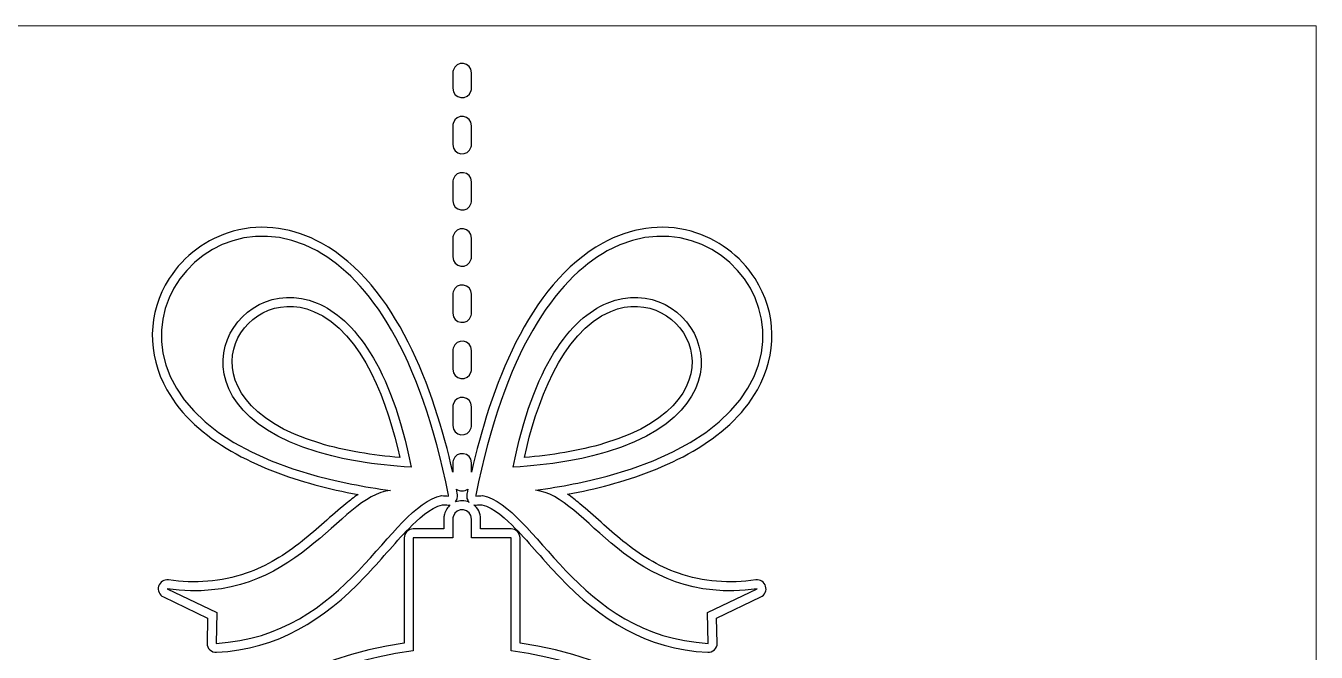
# Model space of a CAD drawing. Header units: millimetres. Extents: x 4995 to 6115, y 1462 to 2377.
# Drawn here: x 5976.3 to 6115.3, y 2180.4 to 2247.9 of the extents above; entities that cross this region are included whole.
import ezdxf

# ---------------------------------------------------------------- set-up
doc = ezdxf.new("R2010")
doc.units = ezdxf.units.MM
doc.header["$MEASUREMENT"] = 0
doc.layers.add('Camada 1', color=7, linetype='Continuous')

msp = doc.modelspace()

# ---------------------------------------------------------------- linework, layer by layer
at = {"layer": 'Camada 1', "color": 250, "lineweight": 20}
msp.add_open_spline([(5835.3474, 1907.9119), (5956.6726, 1907.9119), (5985.7502, 1907.9115), (6115.3475, 1907.9115), (6115.3475, 1907.9115), (6115.3475, 1907.9115), (6115.3475, 2247.9115), (6115.3475, 2247.9115), (6115.3475, 2247.9115), (5985.5991, 2247.9115), (5956.9861, 2247.9115), (5835.3474, 2247.9115), (5835.3474, 2247.9115), (5824.9192, 2247.9115), (5814.2756, 2247.9115), (5803.8474, 2247.9115), (5803.8474, 2247.9115), (5803.8474, 2247.9115), (5788.8474, 2247.9115), (5788.8474, 2247.9115), (5788.8474, 2247.9115), (5788.8474, 2247.9115), (5788.8474, 2244.9117), (5788.8474, 2244.9117), (5788.8474, 2244.9117), (5788.8474, 2244.9117), (5744.8474, 2244.9117), (5744.8474, 2244.9117), (5744.8474, 2244.9117), (5744.8474, 2244.9117), (5744.8474, 2247.9115), (5744.8474, 2247.9115), (5744.8474, 2247.9115), (5744.8474, 2247.9115), (5729.8474, 2247.9115), (5729.8474, 2247.9115), (5729.8474, 2247.9115), (5729.8474, 2247.9115), (5729.8474, 1907.9119), (5729.8474, 1907.9119), (5729.8474, 1907.9119), (5729.8474, 1907.9119), (5744.8474, 1907.9119), (5744.8474, 1907.9119), (5744.8474, 1907.9119), (5744.8474, 1907.9119), (5744.8474, 1910.9117), (5744.8474, 1910.9117), (5744.8474, 1910.9117), (5744.8474, 1910.9117), (5788.8474, 1910.9117), (5788.8474, 1910.9117), (5788.8474, 1910.9117), (5788.8474, 1910.9117), (5788.8474, 1907.9119), (5788.8474, 1907.9119), (5788.8474, 1907.9119), (5788.8474, 1907.9119), (5803.8474, 1907.9119), (5803.8474, 1907.9119), (5803.8474, 1907.9119), (5814.2756, 1907.9119), (5824.9192, 1907.9119), (5835.3474, 1907.9119)], degree=3, knots=[0, 0, 0, 0, 0.05882353, 0.05882353, 0.05882353, 0.05882353, 0.11764706, 0.11764706, 0.11764706, 0.11764706, 0.17647059, 0.17647059, 0.17647059, 0.17647059, 0.23529412, 0.23529412, 0.23529412, 0.23529412, 0.29411765, 0.29411765, 0.29411765, 0.29411765, 0.35294118, 0.35294118, 0.35294118, 0.35294118, 0.41176471, 0.41176471, 0.41176471, 0.41176471, 0.47058824, 0.47058824, 0.47058824, 0.47058824, 0.52941176, 0.52941176, 0.52941176, 0.52941176, 0.58823529, 0.58823529, 0.58823529, 0.58823529, 0.64705882, 0.64705882, 0.64705882, 0.64705882, 0.70588235, 0.70588235, 0.70588235, 0.70588235, 0.76470588, 0.76470588, 0.76470588, 0.76470588, 0.82352941, 0.82352941, 0.82352941, 0.82352941, 0.88235294, 0.88235294, 0.88235294, 0.88235294, 1, 1, 1, 1], dxfattribs=at)
at = {"layer": 'Camada 1', "color": 114}
for points, knots in [([(6022.3077, 2243.0966), (6022.6334, 2244.2582), (6024.2964, 2243.999), (6024.2964, 2242.8443), (6024.2964, 2242.8443), (6024.2964, 2242.8443), (6024.2964, 2241.172), (6024.2964, 2241.172), (6024.2964, 2241.172), (6024.2964, 2241.0831), (6024.2849, 2241.005), (6024.2641, 2240.9195), (6024.2641, 2240.9195), (6023.9392, 2239.7582), (6022.2763, 2240.0165), (6022.2763, 2241.172), (6022.2763, 2241.172), (6022.2763, 2241.172), (6022.2763, 2242.8443), (6022.2763, 2242.8443), (6022.2763, 2242.8443), (6022.2763, 2242.9338), (6022.2875, 2243.0113), (6022.3077, 2243.0966)], [0, 0, 0, 0, 0.14285714, 0.14285714, 0.14285714, 0.14285714, 0.28571429, 0.28571429, 0.28571429, 0.28571429, 0.42857143, 0.42857143, 0.42857143, 0.42857143, 0.57142857, 0.57142857, 0.57142857, 0.57142857, 0.71428571, 0.71428571, 0.71428571, 0.71428571, 1, 1, 1, 1]), ([(6022.3077, 2237.3848), (6022.6334, 2238.5465), (6024.2964, 2238.2882), (6024.2964, 2237.1325), (6024.2964, 2237.1325), (6024.2964, 2237.1325), (6024.2964, 2235.1123), (6024.2964, 2235.1123), (6024.2964, 2235.1123), (6024.2964, 2235.023), (6024.2849, 2234.9455), (6024.2641, 2234.86), (6024.2641, 2234.86), (6023.9392, 2233.6984), (6022.2763, 2233.9574), (6022.2763, 2235.1123), (6022.2763, 2235.1123), (6022.2763, 2235.1123), (6022.2763, 2237.1325), (6022.2763, 2237.1325), (6022.2763, 2237.1325), (6022.2763, 2237.2219), (6022.2875, 2237.2994), (6022.3077, 2237.3848)], [0, 0, 0, 0, 0.14285714, 0.14285714, 0.14285714, 0.14285714, 0.28571429, 0.28571429, 0.28571429, 0.28571429, 0.42857143, 0.42857143, 0.42857143, 0.42857143, 0.57142857, 0.57142857, 0.57142857, 0.57142857, 0.71428571, 0.71428571, 0.71428571, 0.71428571, 1, 1, 1, 1]), ([(6022.3077, 2231.3253), (6022.6334, 2232.4874), (6024.2964, 2232.2285), (6024.2964, 2231.073), (6024.2964, 2231.073), (6024.2964, 2231.073), (6024.2964, 2229.0535), (6024.2964, 2229.0535), (6024.2964, 2229.0535), (6024.2964, 2228.9639), (6024.2849, 2228.8866), (6024.2641, 2228.8011), (6024.2641, 2228.8011), (6023.9392, 2227.6392), (6022.2763, 2227.8973), (6022.2763, 2229.0535), (6022.2763, 2229.0535), (6022.2763, 2229.0535), (6022.2763, 2231.073), (6022.2763, 2231.073), (6022.2763, 2231.073), (6022.2763, 2231.1624), (6022.2875, 2231.2397), (6022.3077, 2231.3253)], [0, 0, 0, 0, 0.14285714, 0.14285714, 0.14285714, 0.14285714, 0.28571429, 0.28571429, 0.28571429, 0.28571429, 0.42857143, 0.42857143, 0.42857143, 0.42857143, 0.57142857, 0.57142857, 0.57142857, 0.57142857, 0.71428571, 0.71428571, 0.71428571, 0.71428571, 1, 1, 1, 1]), ([(6007.6496, 2223.6288), (6013.2165, 2220.5571), (6018.7635, 2212.7156), (6021.8031, 2197.3144), (6021.8031, 2197.3144), (6021.811, 2197.2754), (6021.8187, 2197.2365), (6021.8263, 2197.1974), (6021.8263, 2197.1974), (6021.584, 2197.2123), (6021.3432, 2197.228), (6021.1041, 2197.2443), (6021.1041, 2197.2443), (6015.3495, 2196.1297), (6010.9745, 2182.086), (5996.7656, 2181.318), (5996.7656, 2181.318), (5996.7656, 2181.318), (5996.8315, 2184.6479), (5996.8315, 2184.6479), (5996.8315, 2184.6479), (5996.8315, 2184.6479), (5991.4977, 2187.1993), (5991.4977, 2187.1993), (5991.4977, 2187.1993), (6005.3715, 2185.2451), (6009.9812, 2197.2765), (6015.5572, 2197.8001), (6015.5572, 2197.8001), (6012.623, 2198.1954), (6009.9974, 2198.7245), (6007.6496, 2199.3585), (6007.6496, 2199.3585), (5978.5201, 2207.2239), (5993.1479, 2231.6296), (6007.6496, 2223.6288)], [0, 0, 0, 0, 0.1, 0.1, 0.1, 0.1, 0.2, 0.2, 0.2, 0.2, 0.3, 0.3, 0.3, 0.3, 0.4, 0.4, 0.4, 0.4, 0.5, 0.5, 0.5, 0.5, 0.6, 0.6, 0.6, 0.6, 0.7, 0.7, 0.7, 0.7, 0.8, 0.8, 0.8, 0.8, 1, 1, 1, 1]), ([(6038.9221, 2223.6288), (6053.4238, 2231.6296), (6068.0511, 2207.2239), (6038.9221, 2199.3585), (6038.9221, 2199.3585), (6036.623, 2198.7372), (6034.0574, 2198.2172), (6031.1963, 2197.8246), (6031.1963, 2197.8246), (6036.7521, 2197.2995), (6041.2002, 2185.2451), (6055.074, 2187.1993), (6055.074, 2187.1993), (6055.074, 2187.1993), (6049.7403, 2184.6479), (6049.7403, 2184.6479), (6049.7403, 2184.6479), (6049.7403, 2184.6479), (6049.8062, 2181.318), (6049.8062, 2181.318), (6049.8062, 2181.318), (6035.5975, 2182.086), (6031.2222, 2196.1296), (6025.4677, 2197.2443), (6025.4677, 2197.2443), (6025.2285, 2197.228), (6024.9878, 2197.2123), (6024.7456, 2197.1974), (6024.7456, 2197.1974), (6024.753, 2197.2365), (6024.7609, 2197.2754), (6024.7686, 2197.3144), (6024.7686, 2197.3144), (6027.8085, 2212.7156), (6033.3548, 2220.5576), (6038.9221, 2223.6288)], [0, 0, 0, 0, 0.1, 0.1, 0.1, 0.1, 0.2, 0.2, 0.2, 0.2, 0.3, 0.3, 0.3, 0.3, 0.4, 0.4, 0.4, 0.4, 0.5, 0.5, 0.5, 0.5, 0.6, 0.6, 0.6, 0.6, 0.7, 0.7, 0.7, 0.7, 0.8, 0.8, 0.8, 0.8, 1, 1, 1, 1]), ([(6034.6546, 2197.4001), (6035.1039, 2197.0888), (6035.5321, 2196.7508), (6035.9385, 2196.4138), (6035.9385, 2196.4138), (6037.5321, 2195.0926), (6039, 2193.6368), (6040.6216, 2192.3386), (6040.6216, 2192.3386), (6042.445, 2190.8786), (6044.3785, 2189.6543), (6046.5929, 2188.8753), (6046.5929, 2188.8753), (6049.3078, 2187.9203), (6052.0997, 2187.7588), (6054.9391, 2188.1586), (6054.9391, 2188.1586), (6055.4159, 2188.226), (6055.8626, 2187.9405), (6056.0017, 2187.4792), (6056.0017, 2187.4792), (6056.1407, 2187.0181), (6055.9267, 2186.5331), (6055.4922, 2186.3251), (6055.4922, 2186.3251), (6055.4922, 2186.3251), (6050.7213, 2184.0431), (6050.7213, 2184.0431), (6050.7213, 2184.0431), (6050.7213, 2184.0431), (6050.7751, 2181.3372), (6050.7751, 2181.3372), (6050.7751, 2181.3372), (6050.7806, 2181.0581), (6050.6803, 2180.8154), (6050.4797, 2180.6213), (6050.4797, 2180.6213), (6050.2786, 2180.4272), (6050.033, 2180.3354), (6049.7539, 2180.3505), (6049.7539, 2180.3505), (6043.0969, 2180.7103), (6038.2555, 2183.7961), (6033.7671, 2188.4807), (6033.7671, 2188.4807), (6032.1332, 2190.1861), (6030.6443, 2192.0296), (6029.005, 2193.7187), (6029.005, 2193.7187), (6028.0816, 2194.67), (6026.7468, 2195.9514), (6025.398, 2196.2684), (6025.398, 2196.2684), (6025.2001, 2196.2552), (6025.0022, 2196.2424), (6024.8042, 2196.2303), (6024.8042, 2196.2303), (6024.7184, 2196.2251), (6024.6351, 2196.2301), (6024.5553, 2196.2453), (6024.5553, 2196.2453), (6024.9769, 2195.9107), (6025.2652, 2195.393), (6025.2652, 2194.7163), (6025.2652, 2194.7163), (6025.2652, 2194.7163), (6025.2652, 2193.6651), (6025.2652, 2193.6651), (6025.2652, 2193.6651), (6025.2652, 2193.6651), (6028.5562, 2193.6651), (6028.5562, 2193.6651), (6028.5562, 2193.6651), (6029.0897, 2193.6651), (6029.525, 2193.2298), (6029.525, 2192.6962), (6029.525, 2192.6962), (6029.525, 2192.6962), (6029.525, 2181.3473), (6029.525, 2181.3473), (6029.525, 2181.3473), (6050.2353, 2178.2812), (6065.7836, 2160.3493), (6065.7836, 2139.3082), (6065.7836, 2139.3082), (6065.7836, 2115.9001), (6046.6939, 2096.8101), (6023.2856, 2096.8101), (6023.2856, 2096.8101), (5999.8777, 2096.8101), (5980.7884, 2115.9005), (5980.7884, 2139.3082), (5980.7884, 2139.3082), (5980.7884, 2160.3493), (5996.3371, 2178.282), (6017.0476, 2181.3475), (6017.0476, 2181.3475), (6017.0476, 2181.3475), (6017.0476, 2192.6962), (6017.0476, 2192.6962), (6017.0476, 2192.6962), (6017.0476, 2193.2298), (6017.4829, 2193.6651), (6018.0166, 2193.6651), (6018.0166, 2193.6651), (6018.0166, 2193.6651), (6021.3073, 2193.6651), (6021.3073, 2193.6651), (6021.3073, 2193.6651), (6021.3073, 2193.6651), (6021.3073, 2194.7163), (6021.3073, 2194.7163), (6021.3073, 2194.7163), (6021.3073, 2194.8779), (6021.3275, 2195.0319), (6021.3641, 2195.1889), (6021.3641, 2195.1889), (6021.3677, 2195.2034), (6021.3708, 2195.2157), (6021.3749, 2195.2301), (6021.3749, 2195.2301), (6021.4983, 2195.6711), (6021.7243, 2196.0064), (6022.0072, 2196.2437), (6022.0072, 2196.2437), (6021.9302, 2196.2298), (6021.8501, 2196.2254), (6021.7675, 2196.2303), (6021.7675, 2196.2303), (6021.5696, 2196.2424), (6021.3717, 2196.2552), (6021.1737, 2196.2684), (6021.1737, 2196.2684), (6019.825, 2195.9517), (6018.4901, 2194.6701), (6017.5669, 2193.7189), (6017.5669, 2193.7189), (6015.9277, 2192.0296), (6014.4386, 2190.1861), (6012.8048, 2188.4809), (6012.8048, 2188.4809), (6008.3165, 2183.7964), (6003.4748, 2180.7103), (5996.8178, 2180.3505), (5996.8178, 2180.3505), (5996.5389, 2180.3354), (5996.2931, 2180.4272), (5996.0921, 2180.6213), (5996.0921, 2180.6213), (5995.8914, 2180.8154), (5995.7912, 2181.0581), (5995.7968, 2181.3372), (5995.7968, 2181.3372), (5995.7968, 2181.3372), (5995.8505, 2184.0431), (5995.8505, 2184.0431), (5995.8505, 2184.0431), (5995.8505, 2184.0431), (5991.0796, 2186.3251), (5991.0796, 2186.3251), (5991.0796, 2186.3251), (5990.6452, 2186.5331), (5990.4311, 2187.0181), (5990.5701, 2187.4792), (5990.5701, 2187.4792), (5990.7093, 2187.9405), (5991.156, 2188.226), (5991.6327, 2188.1586), (5991.6327, 2188.1586), (5994.482, 2187.7574), (5997.2809, 2187.9219), (6000.0068, 2188.8723), (6000.0068, 2188.8723), (6002.2384, 2189.6504), (6004.1928, 2190.8739), (6006.0388, 2192.3311), (6006.0388, 2192.3311), (6007.6799, 2193.6266), (6009.1697, 2195.0795), (6010.7835, 2196.3983), (6010.7835, 2196.3983), (6011.1905, 2196.7307), (6011.6189, 2197.0643), (6012.0681, 2197.3723), (6012.0681, 2197.3723), (6010.4974, 2197.661), (6008.9371, 2198.0073), (6007.3972, 2198.4232), (6007.3972, 2198.4232), (6001.4786, 2200.0213), (5994.6035, 2203.0661), (5991.4535, 2208.6677), (5991.4535, 2208.6677), (5989.3085, 2212.4824), (5989.3386, 2216.944), (5991.7065, 2220.6478), (5991.7065, 2220.6478), (5993.2945, 2223.132), (5995.765, 2224.9708), (5998.6084, 2225.7591), (5998.6084, 2225.7591), (6001.8494, 2226.6577), (6005.1977, 2226.088), (6008.1177, 2224.4772), (6008.1177, 2224.4772), (6016.2142, 2220.0101), (6020.2748, 2208.6622), (6022.2763, 2199.7641), (6022.2763, 2199.7641), (6022.2763, 2199.7641), (6022.2763, 2200.775), (6022.2763, 2200.775), (6022.2763, 2200.775), (6022.2763, 2200.8646), (6022.2875, 2200.9421), (6022.3077, 2201.0274), (6022.3077, 2201.0274), (6022.6334, 2202.1897), (6024.2964, 2201.9314), (6024.2964, 2200.775), (6024.2964, 2200.775), (6024.2964, 2200.775), (6024.2964, 2199.7678), (6024.2964, 2199.7678), (6024.2964, 2199.7678), (6026.2982, 2208.6655), (6030.3587, 2220.0112), (6038.4541, 2224.4772), (6038.4541, 2224.4772), (6041.374, 2226.088), (6044.7225, 2226.6574), (6047.9635, 2225.7591), (6047.9635, 2225.7591), (6050.8066, 2224.9708), (6053.2769, 2223.132), (6054.8651, 2220.6478), (6054.8651, 2220.6478), (6057.2329, 2216.944), (6057.2631, 2212.4825), (6055.1181, 2208.6678), (6055.1181, 2208.6678), (6051.9682, 2203.0664), (6045.093, 2200.0213), (6039.1746, 2198.4232), (6039.1746, 2198.4232), (6037.684, 2198.0203), (6036.1741, 2197.6831), (6034.6546, 2197.4001)], [0, 0, 0, 0, 0.01587302, 0.01587302, 0.01587302, 0.01587302, 0.03174603, 0.03174603, 0.03174603, 0.03174603, 0.04761905, 0.04761905, 0.04761905, 0.04761905, 0.06349206, 0.06349206, 0.06349206, 0.06349206, 0.07936508, 0.07936508, 0.07936508, 0.07936508, 0.0952381, 0.0952381, 0.0952381, 0.0952381, 0.11111111, 0.11111111, 0.11111111, 0.11111111, 0.12698413, 0.12698413, 0.12698413, 0.12698413, 0.14285714, 0.14285714, 0.14285714, 0.14285714, 0.15873016, 0.15873016, 0.15873016, 0.15873016, 0.17460317, 0.17460317, 0.17460317, 0.17460317, 0.19047619, 0.19047619, 0.19047619, 0.19047619, 0.20634921, 0.20634921, 0.20634921, 0.20634921, 0.22222222, 0.22222222, 0.22222222, 0.22222222, 0.23809524, 0.23809524, 0.23809524, 0.23809524, 0.25396825, 0.25396825, 0.25396825, 0.25396825, 0.26984127, 0.26984127, 0.26984127, 0.26984127, 0.28571429, 0.28571429, 0.28571429, 0.28571429, 0.3015873, 0.3015873, 0.3015873, 0.3015873, 0.31746032, 0.31746032, 0.31746032, 0.31746032, 0.33333333, 0.33333333, 0.33333333, 0.33333333, 0.34920635, 0.34920635, 0.34920635, 0.34920635, 0.36507937, 0.36507937, 0.36507937, 0.36507937, 0.38095238, 0.38095238, 0.38095238, 0.38095238, 0.3968254, 0.3968254, 0.3968254, 0.3968254, 0.41269841, 0.41269841, 0.41269841, 0.41269841, 0.42857143, 0.42857143, 0.42857143, 0.42857143, 0.44444444, 0.44444444, 0.44444444, 0.44444444, 0.46031746, 0.46031746, 0.46031746, 0.46031746, 0.47619048, 0.47619048, 0.47619048, 0.47619048, 0.49206349, 0.49206349, 0.49206349, 0.49206349, 0.50793651, 0.50793651, 0.50793651, 0.50793651, 0.52380952, 0.52380952, 0.52380952, 0.52380952, 0.53968254, 0.53968254, 0.53968254, 0.53968254, 0.55555556, 0.55555556, 0.55555556, 0.55555556, 0.57142857, 0.57142857, 0.57142857, 0.57142857, 0.58730159, 0.58730159, 0.58730159, 0.58730159, 0.6031746, 0.6031746, 0.6031746, 0.6031746, 0.61904762, 0.61904762, 0.61904762, 0.61904762, 0.63492063, 0.63492063, 0.63492063, 0.63492063, 0.65079365, 0.65079365, 0.65079365, 0.65079365, 0.66666667, 0.66666667, 0.66666667, 0.66666667, 0.68253968, 0.68253968, 0.68253968, 0.68253968, 0.6984127, 0.6984127, 0.6984127, 0.6984127, 0.71428571, 0.71428571, 0.71428571, 0.71428571, 0.73015873, 0.73015873, 0.73015873, 0.73015873, 0.74603175, 0.74603175, 0.74603175, 0.74603175, 0.76190476, 0.76190476, 0.76190476, 0.76190476, 0.77777778, 0.77777778, 0.77777778, 0.77777778, 0.79365079, 0.79365079, 0.79365079, 0.79365079, 0.80952381, 0.80952381, 0.80952381, 0.80952381, 0.82539683, 0.82539683, 0.82539683, 0.82539683, 0.84126984, 0.84126984, 0.84126984, 0.84126984, 0.85714286, 0.85714286, 0.85714286, 0.85714286, 0.87301587, 0.87301587, 0.87301587, 0.87301587, 0.88888889, 0.88888889, 0.88888889, 0.88888889, 0.9047619, 0.9047619, 0.9047619, 0.9047619, 0.92063492, 0.92063492, 0.92063492, 0.92063492, 0.93650794, 0.93650794, 0.93650794, 0.93650794, 0.95238095, 0.95238095, 0.95238095, 0.95238095, 0.96825397, 0.96825397, 0.96825397, 0.96825397, 1, 1, 1, 1]), ([(6022.3077, 2225.2658), (6022.6334, 2226.4275), (6024.2964, 2226.169), (6024.2964, 2225.0134), (6024.2964, 2225.0134), (6024.2964, 2225.0134), (6024.2964, 2222.9933), (6024.2964, 2222.9933), (6024.2964, 2222.9933), (6024.2964, 2222.9038), (6024.2849, 2222.8264), (6024.2641, 2222.7409), (6024.2641, 2222.7409), (6023.9392, 2221.5792), (6022.2763, 2221.8384), (6022.2763, 2222.9933), (6022.2763, 2222.9933), (6022.2763, 2222.9933), (6022.2763, 2225.0134), (6022.2763, 2225.0134), (6022.2763, 2225.0134), (6022.2763, 2225.1028), (6022.2875, 2225.1802), (6022.3077, 2225.2658)], [0, 0, 0, 0, 0.14285714, 0.14285714, 0.14285714, 0.14285714, 0.28571429, 0.28571429, 0.28571429, 0.28571429, 0.42857143, 0.42857143, 0.42857143, 0.42857143, 0.57142857, 0.57142857, 0.57142857, 0.57142857, 0.71428571, 0.71428571, 0.71428571, 0.71428571, 1, 1, 1, 1]), ([(6007.6496, 2201.9641), (6010.3688, 2201.1456), (6013.7092, 2200.5549), (6017.7855, 2200.3051), (6017.7855, 2200.3051), (6015.6439, 2211.2294), (6011.5795, 2216.3615), (6007.6496, 2218.0138), (6007.6496, 2218.0138), (5998.6147, 2221.8116), (5990.2968, 2207.1851), (6007.6496, 2201.9641)], [0, 0, 0, 0, 0.25, 0.25, 0.25, 0.25, 0.5, 0.5, 0.5, 0.5, 1, 1, 1, 1]), ([(6038.9221, 2201.9641), (6056.2751, 2207.1851), (6047.9572, 2221.8116), (6038.9221, 2218.0138), (6038.9221, 2218.0138), (6034.9921, 2216.3615), (6030.9281, 2211.2294), (6028.7863, 2200.3051), (6028.7863, 2200.3051), (6032.8635, 2200.5549), (6036.2032, 2201.1456), (6038.9221, 2201.9641)], [0, 0, 0, 0, 0.25, 0.25, 0.25, 0.25, 0.5, 0.5, 0.5, 0.5, 1, 1, 1, 1]), ([(6016.5756, 2201.3624), (6015.3516, 2206.9134), (6012.6715, 2214.8518), (6007.2741, 2217.1205), (6007.2741, 2217.1205), (5999.4074, 2220.4278), (5991.9804, 2207.6907), (6007.9288, 2202.8918), (6007.9288, 2202.8918), (6010.712, 2202.0543), (6013.6647, 2201.5999), (6016.5756, 2201.3624)], [0, 0, 0, 0, 0.25, 0.25, 0.25, 0.25, 0.5, 0.5, 0.5, 0.5, 1, 1, 1, 1]), ([(6022.3077, 2219.2062), (6022.6334, 2220.3683), (6024.2964, 2220.1093), (6024.2964, 2218.9544), (6024.2964, 2218.9544), (6024.2964, 2218.9544), (6024.2964, 2216.9343), (6024.2964, 2216.9343), (6024.2964, 2216.9343), (6024.2964, 2216.845), (6024.2849, 2216.7674), (6024.2641, 2216.6819), (6024.2641, 2216.6819), (6023.9392, 2215.5197), (6022.2763, 2215.7782), (6022.2763, 2216.9343), (6022.2763, 2216.9343), (6022.2763, 2216.9343), (6022.2763, 2218.9544), (6022.2763, 2218.9544), (6022.2763, 2218.9544), (6022.2763, 2219.0434), (6022.2875, 2219.1212), (6022.3077, 2219.2062)], [0, 0, 0, 0, 0.14285714, 0.14285714, 0.14285714, 0.14285714, 0.28571429, 0.28571429, 0.28571429, 0.28571429, 0.42857143, 0.42857143, 0.42857143, 0.42857143, 0.57142857, 0.57142857, 0.57142857, 0.57142857, 0.71428571, 0.71428571, 0.71428571, 0.71428571, 1, 1, 1, 1]), ([(6029.9961, 2201.3624), (6032.9073, 2201.5999), (6035.8599, 2202.0543), (6038.6428, 2202.8918), (6038.6428, 2202.8918), (6054.5914, 2207.6907), (6047.1646, 2220.4278), (6039.2976, 2217.1205), (6039.2976, 2217.1205), (6033.9005, 2214.8518), (6031.2203, 2206.9134), (6029.9961, 2201.3624)], [0, 0, 0, 0, 0.25, 0.25, 0.25, 0.25, 0.5, 0.5, 0.5, 0.5, 1, 1, 1, 1]), ([(6022.3077, 2213.1467), (6022.6334, 2214.3081), (6024.2964, 2214.0498), (6024.2964, 2212.8944), (6024.2964, 2212.8944), (6024.2964, 2212.8944), (6024.2964, 2210.8741), (6024.2964, 2210.8741), (6024.2964, 2210.8741), (6024.2964, 2210.7855), (6024.2849, 2210.7071), (6024.2641, 2210.6218), (6024.2641, 2210.6218), (6023.9392, 2209.4602), (6022.2763, 2209.7193), (6022.2763, 2210.8741), (6022.2763, 2210.8741), (6022.2763, 2210.8741), (6022.2763, 2212.8944), (6022.2763, 2212.8944), (6022.2763, 2212.8944), (6022.2763, 2212.9835), (6022.2875, 2213.0611), (6022.3077, 2213.1467)], [0, 0, 0, 0, 0.14285714, 0.14285714, 0.14285714, 0.14285714, 0.28571429, 0.28571429, 0.28571429, 0.28571429, 0.42857143, 0.42857143, 0.42857143, 0.42857143, 0.57142857, 0.57142857, 0.57142857, 0.57142857, 0.71428571, 0.71428571, 0.71428571, 0.71428571, 1, 1, 1, 1]), ([(6022.3077, 2207.0876), (6022.6334, 2208.2493), (6024.2964, 2207.9903), (6024.2964, 2206.8354), (6024.2964, 2206.8354), (6024.2964, 2206.8354), (6024.2964, 2204.8152), (6024.2964, 2204.8152), (6024.2964, 2204.8152), (6024.2964, 2204.7256), (6024.2849, 2204.6483), (6024.2641, 2204.5629), (6024.2641, 2204.5629), (6023.9392, 2203.4012), (6022.2763, 2203.6589), (6022.2763, 2204.8152), (6022.2763, 2204.8152), (6022.2763, 2204.8152), (6022.2763, 2206.8354), (6022.2763, 2206.8354), (6022.2763, 2206.8354), (6022.2763, 2206.9241), (6022.2875, 2207.0021), (6022.3077, 2207.0876)], [0, 0, 0, 0, 0.14285714, 0.14285714, 0.14285714, 0.14285714, 0.28571429, 0.28571429, 0.28571429, 0.28571429, 0.42857143, 0.42857143, 0.42857143, 0.42857143, 0.57142857, 0.57142857, 0.57142857, 0.57142857, 0.71428571, 0.71428571, 0.71428571, 0.71428571, 1, 1, 1, 1]), ([(6024.0303, 2196.5439), (6024.0303, 2196.5439), (6024.0171, 2196.5586), (6024.0171, 2196.5586), (6024.0171, 2196.5586), (6023.8129, 2196.7916), (6023.7353, 2197.0782), (6023.7945, 2197.382), (6023.7945, 2197.382), (6023.8022, 2197.4221), (6023.8102, 2197.4621), (6023.818, 2197.502), (6023.818, 2197.502), (6023.818, 2197.502), (6023.9086, 2197.9535), (6023.9086, 2197.9535), (6023.9086, 2197.9535), (6023.5448, 2197.6711), (6023.0182, 2197.6923), (6022.6622, 2197.9586), (6022.6622, 2197.9586), (6022.6622, 2197.9586), (6022.7537, 2197.502), (6022.7537, 2197.502), (6022.7537, 2197.502), (6022.7617, 2197.4621), (6022.7695, 2197.4221), (6022.7773, 2197.382), (6022.7773, 2197.382), (6022.8362, 2197.0801), (6022.7599, 2196.7955), (6022.5587, 2196.5634), (6022.5587, 2196.5634), (6023.0305, 2196.7375), (6023.5631, 2196.7245), (6024.0303, 2196.5439)], [0, 0, 0, 0, 0.1, 0.1, 0.1, 0.1, 0.2, 0.2, 0.2, 0.2, 0.3, 0.3, 0.3, 0.3, 0.4, 0.4, 0.4, 0.4, 0.5, 0.5, 0.5, 0.5, 0.6, 0.6, 0.6, 0.6, 0.7, 0.7, 0.7, 0.7, 0.8, 0.8, 0.8, 0.8, 1, 1, 1, 1]), ([(6024.2964, 2194.7163), (6024.2964, 2194.7163), (6024.2964, 2192.6962), (6024.2964, 2192.6962), (6024.2964, 2192.6962), (6024.2964, 2192.6962), (6028.5562, 2192.6962), (6028.5562, 2192.6962), (6028.5562, 2192.6962), (6028.5562, 2192.6962), (6028.5562, 2180.5029), (6028.5562, 2180.5029), (6028.5562, 2180.5029), (6048.9571, 2177.8997), (6064.8147, 2160.3967), (6064.8147, 2139.3082), (6064.8147, 2139.3082), (6064.8147, 2116.435), (6046.1592, 2097.779), (6023.2856, 2097.779), (6023.2856, 2097.779), (6000.4126, 2097.779), (5981.7573, 2116.435), (5981.7573, 2139.3082), (5981.7573, 2139.3082), (5981.7573, 2160.3971), (5997.6154, 2177.9004), (6018.0166, 2180.503), (6018.0166, 2180.503), (6018.0166, 2180.503), (6018.0166, 2192.6962), (6018.0166, 2192.6962), (6018.0166, 2192.6962), (6018.0166, 2192.6962), (6022.2763, 2192.6962), (6022.2763, 2192.6962), (6022.2763, 2192.6962), (6022.2763, 2192.6962), (6022.2763, 2194.7163), (6022.2763, 2194.7163), (6022.2763, 2194.7163), (6022.2763, 2194.8056), (6022.2875, 2194.883), (6022.3077, 2194.9685), (6022.3077, 2194.9685), (6022.6334, 2196.1302), (6024.2964, 2195.8712), (6024.2964, 2194.7163)], [0, 0, 0, 0, 0.07692308, 0.07692308, 0.07692308, 0.07692308, 0.15384615, 0.15384615, 0.15384615, 0.15384615, 0.23076923, 0.23076923, 0.23076923, 0.23076923, 0.30769231, 0.30769231, 0.30769231, 0.30769231, 0.38461538, 0.38461538, 0.38461538, 0.38461538, 0.46153846, 0.46153846, 0.46153846, 0.46153846, 0.53846154, 0.53846154, 0.53846154, 0.53846154, 0.61538462, 0.61538462, 0.61538462, 0.61538462, 0.69230769, 0.69230769, 0.69230769, 0.69230769, 0.76923077, 0.76923077, 0.76923077, 0.76923077, 0.84615385, 0.84615385, 0.84615385, 0.84615385, 1, 1, 1, 1])]:
    msp.add_open_spline(points, degree=3, knots=knots, dxfattribs=at)

doc.saveas('drawing.dxf')
